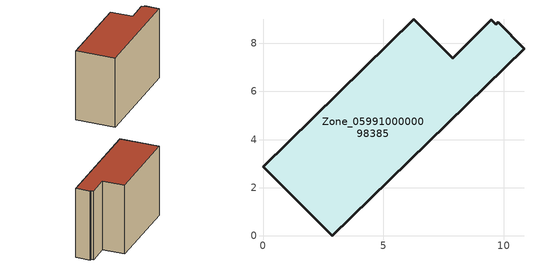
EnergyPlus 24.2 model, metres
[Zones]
Zone_0599100000098385
 floor ground (C_G): 7.88,7.38 9.46,8.96 9.66,8.79 9.76,8.86 10.83,7.78 2.87,0 0,2.88 6.26,9 z0
 wall outside (C_F): 6.26,9 0,2.88 2.87,0 10.83,7.78 9.76,8.86 9.66,8.79 9.46,8.96 7.88,7.38 6.26,9 z0:7.38
 roof outside (C_R): 9.46,8.96 7.88,7.38 6.26,9 0,2.88 2.87,0 10.83,7.78 9.76,8.86 9.66,8.79 z7.38
[BUILDING]
Pand.0599100000098385: North Axis=0; Terrain=City; Loads Convergence Tolerance Value=0.04; Temperature Convergence Tolerance Value=0.4; Solar Distribution=FullExterior; Maximum Number of Warmup Days=25; Minimum Number of Warmup Days=1
[Site:Location]
Rotterdam.The.Hague.AP_ZH_NLD Design_Conditions: Latitude=51.96; Longitude=4.45; Time Zone=1; Elevation=-4.5
[SITE:GROUNDTEMPERATURE:BUILDINGSURFACE]
18, 18, 18, 18, 18, 18, 18, 18, 18, 18, 18, 18
[MATERIAL] Thermal Absorptance=0.9; Solar Absorptance=0.7; Visible Absorptance=0.7
Name | Roughness | Thickness | Conductivity | Density | Specific Heat
G.TI.1946 | MediumSmooth | 0.15 | 1 | 540 | 1210
F.TI.1946 | Rough | 0.3 | 0.857143 | 1920 | 840
R.TI.1946 | MediumRough | 0.2 | 0.1 | 1500 | 1000
[CONSTRUCTION]
C_G: G.TI.1946
C_F: F.TI.1946
C_R: R.TI.1946
[ZONE]
Zone_0599100000098385: Type=1; Multiplier=1; Ceiling Height=Autocalculate; Volume=Autocalculate; Floor Area=autocalculate; Part of Total Floor Area=Yes
[ZONEINFILTRATION:DESIGNFLOWRATE]
Infil_Zone_0599100000098385: Zone or ZoneList or Space or SpaceList=Zone_0599100000098385; Schedule=AlwaysOn; Design Flow Rate Calculation Method=Flow/Area; Flow Rate per Floor Area=0.003; Constant Term Coefficient=1; Temperature Term Coefficient=0; Velocity Term Coefficient=0; Velocity Squared Term Coefficient=0
[HVACTEMPLATE:ZONE:IDEALLOADSAIRSYSTEM]
Zone_0599100000098385: Maximum Heating Supply Air Temperature=50; Minimum Cooling Supply Air Temperature=13; Maximum Heating Supply Air Humidity Ratio=0.0156; Minimum Cooling Supply Air Humidity Ratio=0.0077; Heating Limit=NoLimit; Cooling Limit=NoLimit; Dehumidification Control Type=ConstantSensibleHeatRatio; Cooling Sensible Heat Ratio=0.7; Dehumidification Setpoint=60; Humidification Control Type=None; Humidification Setpoint=30; Outdoor Air Method=None; Outdoor Air Flow Rate per Person=0.00944; Outdoor Air Flow Rate per Zone Floor Area=0; Outdoor Air Flow Rate per Zone=0; Demand Controlled Ventilation Type=None; Outdoor Air Economizer Type=NoEconomizer; Heat Recovery Type=None; Sensible Heat Recovery Effectiveness=0.7; Latent Heat Recovery Effectiveness=0.65
[ZONECONTROL:THERMOSTAT]
ThermostatControl_Zone_0599100000098385: Zone or ZoneList=Zone_0599100000098385; Control Type Schedule=DualSetpointControlType; Control 1=Thermostat_Zone_0599100000098385; Temperature Difference Between Cutout And Setpoint=0
[THERMOSTATSETPOINT:DUALSETPOINT]
Thermostat_Zone_0599100000098385: Heating Setpoint Temperature Schedule=HeatingSetpoint_Zone_0599100000098385; Cooling Setpoint Temperature Schedule=CoolingSetpoint_Zone_0599100000098385
[SCHEDULE:COMPACT]
HeatingSetpoint_Zone_0599100000098385: Through: 12/31, For: AllDays, Until: 24:00, 21
CoolingSetpoint_Zone_0599100000098385: Through: 12/31, For: AllDays, Until: 24:00, 24
DualSetpointControlType: Through: 12/31, For: AllDays, Until: 24:00, 4
AlwaysOn: Through: 12/31, For: AllDays, Until: 24:00, 1
